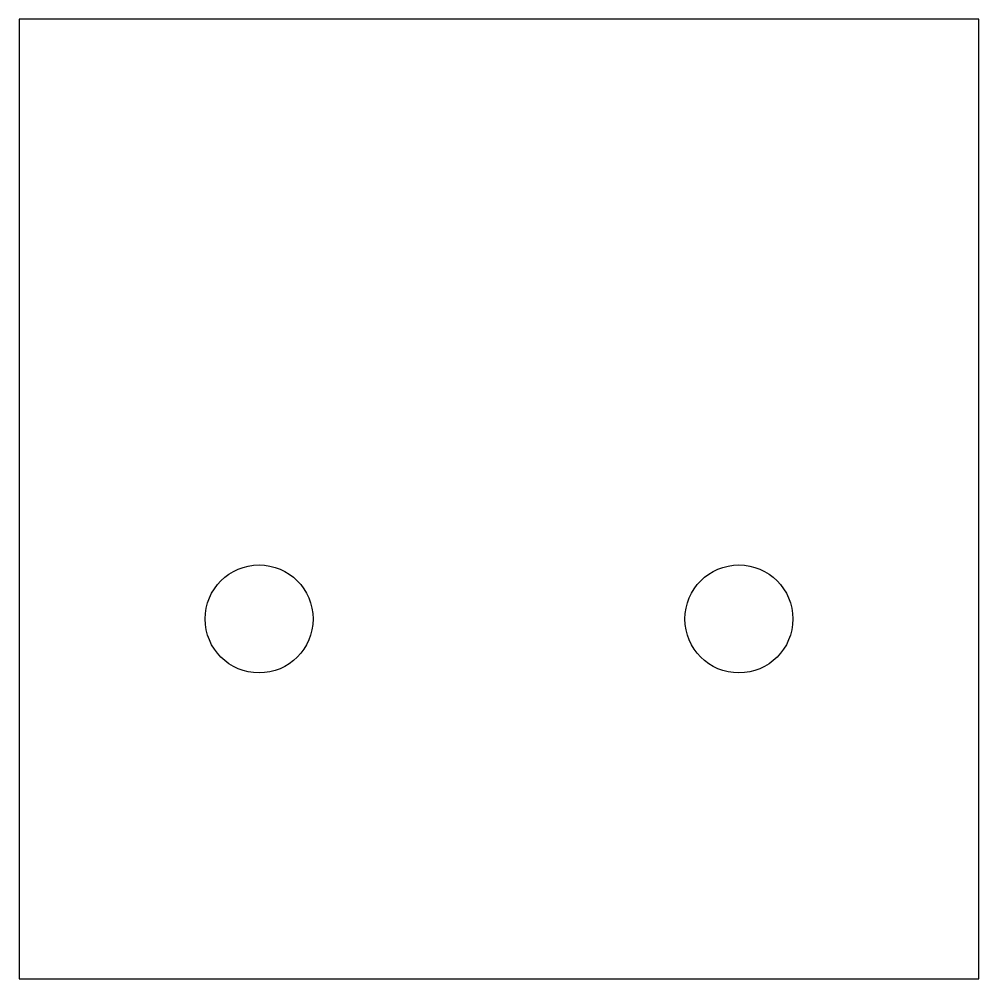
# Model space of a CAD drawing. Header units: millimetres. Extents: x 0 to 40, y 0 to 40.
import ezdxf

# ---------------------------------------------------------------- set-up
doc = ezdxf.new("R2010")
doc.units = ezdxf.units.MM
doc.layers.add('PERCAGE', color=1, linetype='Continuous')
doc.layers.add('REFERENCE_AILE_NE_PAS_DECOUPER', color=8, linetype='Continuous')

msp = doc.modelspace()

# ---------------------------------------------------------------- linework, layer by layer
at = {"layer": 'PERCAGE'}
for centre in [(10, 15), (30, 15)]:
    msp.add_circle(centre, 2.25, dxfattribs=at)
at = {"layer": 'REFERENCE_AILE_NE_PAS_DECOUPER'}
msp.add_lwpolyline([(0, 0), (40, 0), (40, 40), (0, 40)], close=True, dxfattribs=at)

doc.saveas('drawing.dxf')
